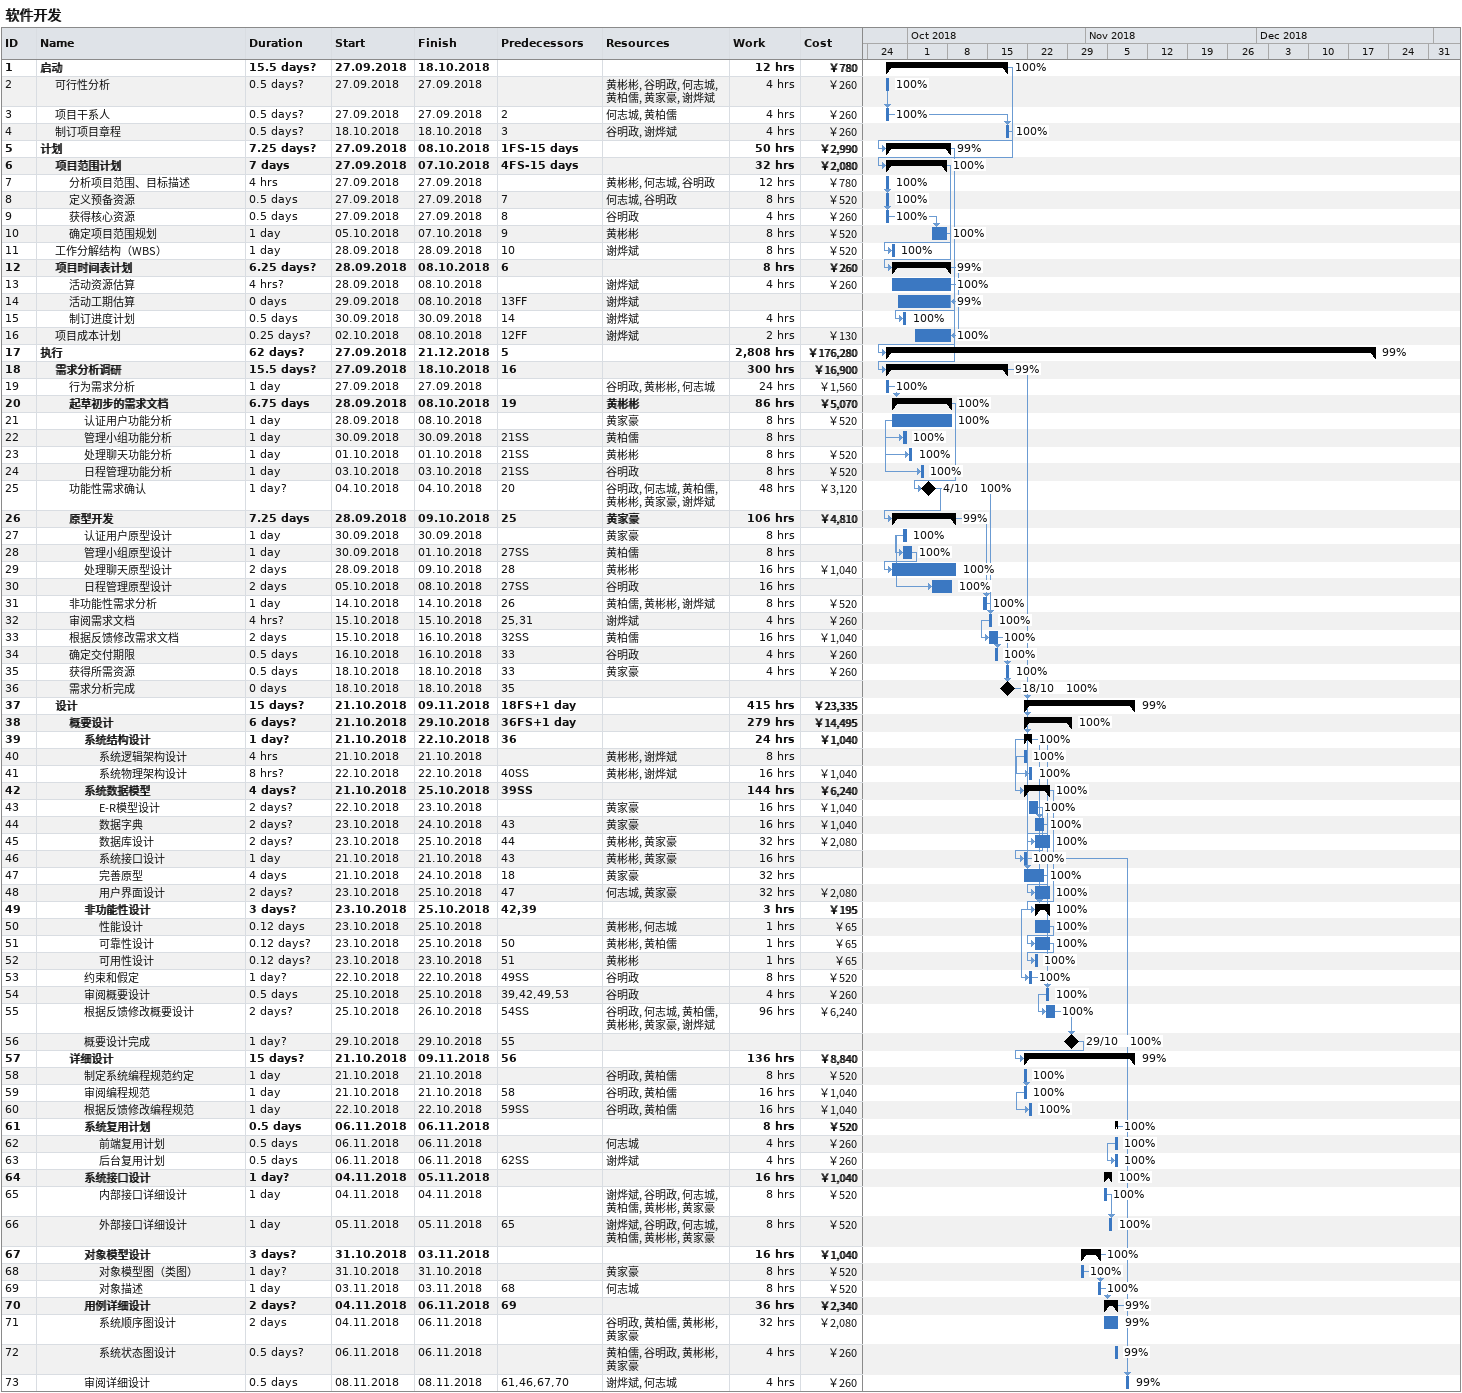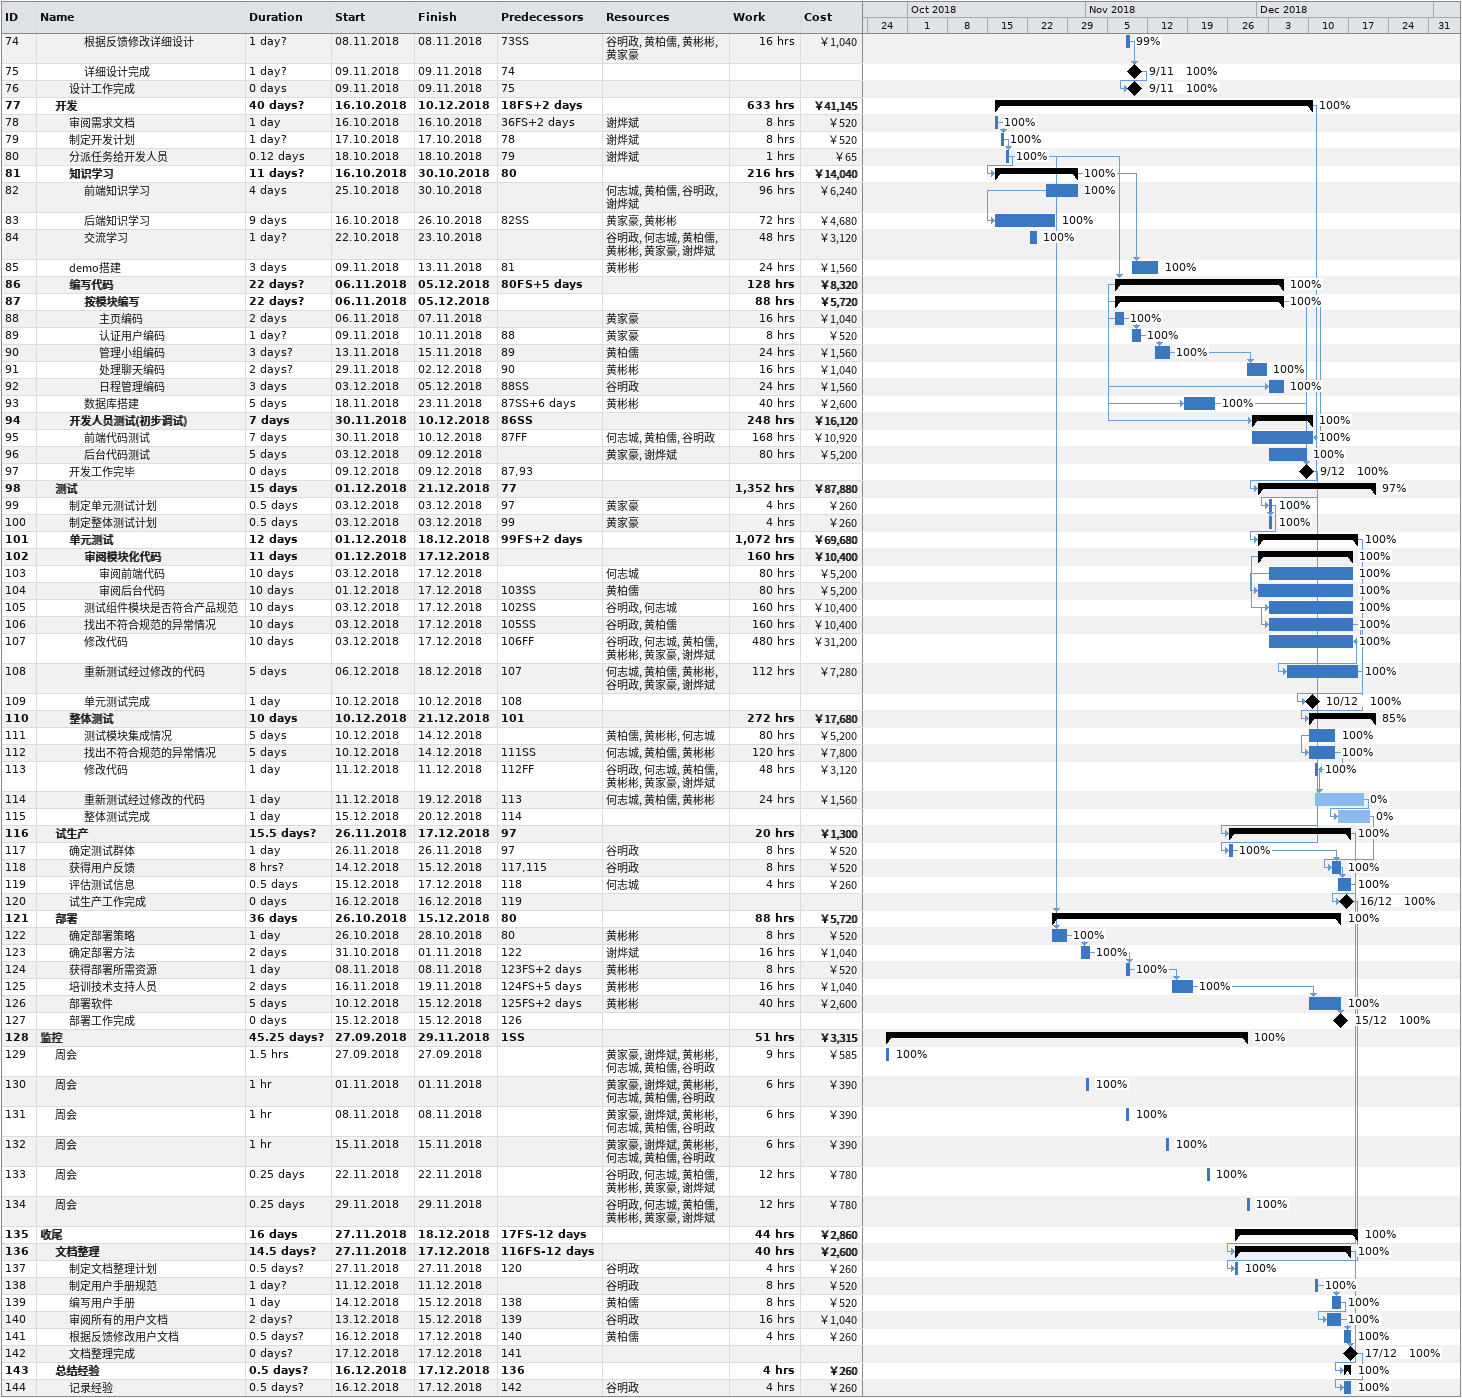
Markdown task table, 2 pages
软件开发

| ID | Level | Task | Duration | Start | Finish | Predecessors | Resources | % complete | Work (h) | Cost (￥) |
|---|---|---|---|---|---|---|---|---|---|---|
| 1 | 1 | **启动** | 15.5d? | 2018-09-27 | 2018-10-18 |  |  | 100 | 12 | 780 |
| 2 | 2 | 可行性分析 | 0.5d? | 2018-09-27 | 2018-09-27 |  | 黄彬彬, 谷明政, 何志城, 黄柏儒, 黄家豪, 谢烨斌 | 100 | 4 | 260 |
| 3 | 2 | 项目干系人 | 0.5d? | 2018-09-27 | 2018-09-27 | 2 | 何志城, 黄柏儒 | 100 | 4 | 260 |
| 4 | 2 | 制订项目章程 | 0.5d? | 2018-10-18 | 2018-10-18 | 3 | 谷明政, 谢烨斌 | 100 | 4 | 260 |
| 5 | 1 | **计划** | 7.25d? | 2018-09-27 | 2018-10-08 | 1FS-15d |  | 99 | 50 | 2990 |
| 6 | 2 | **项目范围计划** | 7d | 2018-09-27 | 2018-10-07 | 4FS-15d |  | 100 | 32 | 2080 |
| 7 | 3 | 分析项目范围、目标描述 | 4h | 2018-09-27 | 2018-09-27 |  | 黄彬彬, 何志城, 谷明政 | 100 | 12 | 780 |
| 8 | 3 | 定义预备资源 | 0.5d | 2018-09-27 | 2018-09-27 | 7 | 何志城, 谷明政 | 100 | 8 | 520 |
| 9 | 3 | 获得核心资源 | 0.5d | 2018-09-27 | 2018-09-27 | 8 | 谷明政 | 100 | 4 | 260 |
| 10 | 3 | 确定项目范围规划 | 1d | 2018-10-05 | 2018-10-07 | 9 | 黄彬彬 | 100 | 8 | 520 |
| 11 | 2 | 工作分解结构（WBS） | 1d | 2018-09-28 | 2018-09-28 | 10 | 谢烨斌 | 100 | 8 | 520 |
| 12 | 2 | **项目时间表计划** | 6.25d? | 2018-09-28 | 2018-10-08 | 6 |  | 99 | 8 | 260 |
| 13 | 3 | 活动资源估算 | 4h? | 2018-09-28 | 2018-10-08 |  | 谢烨斌 | 100 | 4 | 260 |
| 14 | 3 | 活动工期估算 | 0d | 2018-09-29 | 2018-10-08 | 13FF | 谢烨斌 | 99 |  |  |
| 15 | 3 | 制订进度计划 | 0.5d | 2018-09-30 | 2018-09-30 | 14 | 谢烨斌 | 100 | 4 |  |
| 16 | 2 | 项目成本计划 | 0.25d? | 2018-10-02 | 2018-10-08 | 12FF | 谢烨斌 | 100 | 2 | 130 |
| 17 | 1 | **执行** | 62d? | 2018-09-27 | 2018-12-21 | 5 |  | 99 | 2808 | 176280 |
| 18 | 2 | **需求分析调研** | 15.5d? | 2018-09-27 | 2018-10-18 | 16 |  | 99 | 300 | 16900 |
| 19 | 3 | 行为需求分析 | 1d | 2018-09-27 | 2018-09-27 |  | 谷明政, 黄彬彬, 何志城 | 100 | 24 | 1560 |
| 20 | 3 | **起草初步的需求文档** | 6.75d | 2018-09-28 | 2018-10-08 | 19 | 黄彬彬 | 100 | 86 | 5070 |
| 21 | 4 | 认证用户功能分析 | 1d | 2018-09-28 | 2018-10-08 |  | 黄家豪 | 100 | 8 | 520 |
| 22 | 4 | 管理小组功能分析 | 1d | 2018-09-30 | 2018-09-30 | 21SS | 黄柏儒 | 100 | 8 |  |
| 23 | 4 | 处理聊天功能分析 | 1d | 2018-10-01 | 2018-10-01 | 21SS | 黄彬彬 | 100 | 8 | 520 |
| 24 | 4 | 日程管理功能分析 | 1d | 2018-10-03 | 2018-10-03 | 21SS | 谷明政 | 100 | 8 | 520 |
| 25 | 3 | 功能性需求确认 | 1d? | 2018-10-04 | 2018-10-04 | 20 | 谷明政, 何志城, 黄柏儒, 黄彬彬, 黄家豪, 谢烨斌 | 100 | 48 | 3120 |
| 26 | 3 | **原型开发** | 7.25d | 2018-09-28 | 2018-10-09 | 25 | 黄家豪 | 99 | 106 | 4810 |
| 27 | 4 | 认证用户原型设计 | 1d | 2018-09-30 | 2018-09-30 |  | 黄家豪 | 100 | 8 |  |
| 28 | 4 | 管理小组原型设计 | 1d | 2018-09-30 | 2018-10-01 | 27SS | 黄柏儒 | 100 | 8 |  |
| 29 | 4 | 处理聊天原型设计 | 2d | 2018-09-28 | 2018-10-09 | 28 | 黄彬彬 | 100 | 16 | 1040 |
| 30 | 4 | 日程管理原型设计 | 2d | 2018-10-05 | 2018-10-08 | 27SS | 谷明政 | 100 | 16 |  |
| 31 | 3 | 非功能性需求分析 | 1d | 2018-10-14 | 2018-10-14 | 26 | 黄柏儒, 黄彬彬, 谢烨斌 | 100 | 8 | 520 |
| 32 | 3 | 审阅需求文档 | 4h? | 2018-10-15 | 2018-10-15 | 25, 31 | 谢烨斌 | 100 | 4 | 260 |
| 33 | 3 | 根据反馈修改需求文档 | 2d | 2018-10-15 | 2018-10-16 | 32SS | 黄柏儒 | 100 | 16 | 1040 |
| 34 | 3 | 确定交付期限 | 0.5d | 2018-10-16 | 2018-10-16 | 33 | 谷明政 | 100 | 4 | 260 |
| 35 | 3 | 获得所需资源 | 0.5d | 2018-10-18 | 2018-10-18 | 33 | 黄家豪 | 100 | 4 | 260 |
| 36 | 3 | 需求分析完成 | 0d | 2018-10-18 | 2018-10-18 | 35 |  | 100 |  |  |
| 37 | 2 | **设计** | 15d? | 2018-10-21 | 2018-11-09 | 18FS+1d |  | 99 | 415 | 23335 |
| 38 | 3 | **概要设计** | 6d? | 2018-10-21 | 2018-10-29 | 36FS+1d |  | 100 | 279 | 14495 |
| 39 | 4 | **系统结构设计** | 1d? | 2018-10-21 | 2018-10-22 | 36 |  | 100 | 24 | 1040 |
| 40 | 5 | 系统逻辑架构设计 | 4h | 2018-10-21 | 2018-10-21 |  | 黄彬彬, 谢烨斌 | 100 | 8 |  |
| 41 | 5 | 系统物理架构设计 | 8h? | 2018-10-22 | 2018-10-22 | 40SS | 黄彬彬, 谢烨斌 | 100 | 16 | 1040 |
| 42 | 4 | **系统数据模型** | 4d? | 2018-10-21 | 2018-10-25 | 39SS |  | 100 | 144 | 6240 |
| 43 | 5 | E-R模型设计 | 2d? | 2018-10-22 | 2018-10-23 |  | 黄家豪 | 100 | 16 | 1040 |
| 44 | 5 | 数据字典 | 2d? | 2018-10-23 | 2018-10-24 | 43 | 黄家豪 | 100 | 16 | 1040 |
| 45 | 5 | 数据库设计 | 2d? | 2018-10-23 | 2018-10-25 | 44 | 黄彬彬, 黄家豪 | 100 | 32 | 2080 |
| 46 | 5 | 系统接口设计 | 1d | 2018-10-21 | 2018-10-21 | 43 | 黄彬彬, 黄家豪 | 100 | 16 |  |
| 47 | 5 | 完善原型 | 4d | 2018-10-21 | 2018-10-24 | 18 | 黄家豪 | 100 | 32 |  |
| 48 | 5 | 用户界面设计 | 2d? | 2018-10-23 | 2018-10-25 | 47 | 何志城, 黄家豪 | 100 | 32 | 2080 |
| 49 | 4 | **非功能性设计** | 3d? | 2018-10-23 | 2018-10-25 | 42, 39 |  | 100 | 3 | 195 |
| 50 | 5 | 性能设计 | 0.12d | 2018-10-23 | 2018-10-25 |  | 黄彬彬, 何志城 | 100 | 1 | 65 |
| 51 | 5 | 可靠性设计 | 0.12d? | 2018-10-23 | 2018-10-25 | 50 | 黄彬彬, 黄柏儒 | 100 | 1 | 65 |
| 52 | 5 | 可用性设计 | 0.12d? | 2018-10-23 | 2018-10-23 | 51 | 黄彬彬 | 100 | 1 | 65 |
| 53 | 4 | 约束和假定 | 1d? | 2018-10-22 | 2018-10-22 | 49SS | 谷明政 | 100 | 8 | 520 |
| 54 | 4 | 审阅概要设计 | 0.5d | 2018-10-25 | 2018-10-25 | 39, 42, 49, 53 | 谷明政 | 100 | 4 | 260 |
| 55 | 4 | 根据反馈修改概要设计 | 2d? | 2018-10-25 | 2018-10-26 | 54SS | 谷明政, 何志城, 黄柏儒, 黄彬彬, 黄家豪, 谢烨斌 | 100 | 96 | 6240 |
| 56 | 4 | 概要设计完成 | 1d? | 2018-10-29 | 2018-10-29 | 55 |  | 100 |  |  |
| 57 | 3 | **详细设计** | 15d? | 2018-10-21 | 2018-11-09 | 56 |  | 99 | 136 | 8840 |
| 58 | 4 | 制定系统编程规范约定 | 1d | 2018-10-21 | 2018-10-21 |  | 谷明政, 黄柏儒 | 100 | 8 | 520 |
| 59 | 4 | 审阅编程规范 | 1d | 2018-10-21 | 2018-10-21 | 58 | 谷明政, 黄柏儒 | 100 | 16 | 1040 |
| 60 | 4 | 根据反馈修改编程规范 | 1d | 2018-10-22 | 2018-10-22 | 59SS | 谷明政, 黄柏儒 | 100 | 16 | 1040 |
| 61 | 4 | **系统复用计划** | 0.5d | 2018-11-06 | 2018-11-06 |  |  | 100 | 8 | 520 |
| 62 | 5 | 前端复用计划 | 0.5d | 2018-11-06 | 2018-11-06 |  | 何志城 | 100 | 4 | 260 |
| 63 | 5 | 后台复用计划 | 0.5d | 2018-11-06 | 2018-11-06 | 62SS | 谢烨斌 | 100 | 4 | 260 |
| 64 | 4 | **系统接口设计** | 1d? | 2018-11-04 | 2018-11-05 |  |  | 100 | 16 | 1040 |
| 65 | 5 | 内部接口详细设计 | 1d | 2018-11-04 | 2018-11-04 |  | 谢烨斌, 谷明政, 何志城, 黄柏儒, 黄彬彬, 黄家豪 | 100 | 8 | 520 |
| 66 | 5 | 外部接口详细设计 | 1d | 2018-11-05 | 2018-11-05 | 65 | 谢烨斌, 谷明政, 何志城, 黄柏儒, 黄彬彬, 黄家豪 | 100 | 8 | 520 |
| 67 | 4 | **对象模型设计** | 3d? | 2018-10-31 | 2018-11-03 |  |  | 100 | 16 | 1040 |
| 68 | 5 | 对象模型图（类图） | 1d? | 2018-10-31 | 2018-10-31 |  | 黄家豪 | 100 | 8 | 520 |
| 69 | 5 | 对象描述 | 1d | 2018-11-03 | 2018-11-03 | 68 | 何志城 | 100 | 8 | 520 |
| 70 | 4 | **用例详细设计** | 2d? | 2018-11-04 | 2018-11-06 | 69 |  | 99 | 36 | 2340 |
| 71 | 5 | 系统顺序图设计 | 2d | 2018-11-04 | 2018-11-06 |  | 谷明政, 黄柏儒, 黄彬彬, 黄家豪 | 99 | 32 | 2080 |
| 72 | 5 | 系统状态图设计 | 0.5d? | 2018-11-06 | 2018-11-06 |  | 黄柏儒, 谷明政, 黄彬彬, 黄家豪 | 99 | 4 | 260 |
| 73 | 4 | 审阅详细设计 | 0.5d | 2018-11-08 | 2018-11-08 | 61, 46, 67, 70 | 谢烨斌, 何志城 | 99 | 4 | 260 |
| 74 | 4 | 根据反馈修改详细设计 | 1d? | 2018-11-08 | 2018-11-08 | 73SS | 谷明政, 黄柏儒, 黄彬彬, 黄家豪 | 99 | 16 | 1040 |
| 75 | 4 | 详细设计完成 | 1d? | 2018-11-09 | 2018-11-09 | 74 |  | 100 |  |  |
| 76 | 3 | 设计工作完成 | 0d | 2018-11-09 | 2018-11-09 | 75 |  | 100 |  |  |
| 77 | 2 | **开发** | 40d? | 2018-10-16 | 2018-12-10 | 18FS+2d |  | 100 | 633 | 41145 |
| 78 | 3 | 审阅需求文档 | 1d | 2018-10-16 | 2018-10-16 | 36FS+2d | 谢烨斌 | 100 | 8 | 520 |
| 79 | 3 | 制定开发计划 | 1d? | 2018-10-17 | 2018-10-17 | 78 | 谢烨斌 | 100 | 8 | 520 |
| 80 | 3 | 分派任务给开发人员 | 0.12d | 2018-10-18 | 2018-10-18 | 79 | 谢烨斌 | 100 | 1 | 65 |
| 81 | 3 | **知识学习** | 11d? | 2018-10-16 | 2018-10-30 | 80 |  | 100 | 216 | 14040 |
| 82 | 4 | 前端知识学习 | 4d | 2018-10-25 | 2018-10-30 |  | 何志城, 黄柏儒, 谷明政, 谢烨斌 | 100 | 96 | 6240 |
| 83 | 4 | 后端知识学习 | 9d | 2018-10-16 | 2018-10-26 | 82SS | 黄家豪, 黄彬彬 | 100 | 72 | 4680 |
| 84 | 4 | 交流学习 | 1d? | 2018-10-22 | 2018-10-23 |  | 谷明政, 何志城, 黄柏儒, 黄彬彬, 黄家豪, 谢烨斌 | 100 | 48 | 3120 |
| 85 | 3 | demo搭建 | 3d | 2018-11-09 | 2018-11-13 | 81 | 黄彬彬 | 100 | 24 | 1560 |
| 86 | 3 | **编写代码** | 22d? | 2018-11-06 | 2018-12-05 | 80FS+5d |  | 100 | 128 | 8320 |
| 87 | 4 | **按模块编写** | 22d? | 2018-11-06 | 2018-12-05 |  |  | 100 | 88 | 5720 |
| 88 | 5 | 主页编码 | 2d | 2018-11-06 | 2018-11-07 |  | 黄家豪 | 100 | 16 | 1040 |
| 89 | 5 | 认证用户编码 | 1d? | 2018-11-09 | 2018-11-10 | 88 | 黄家豪 | 100 | 8 | 520 |
| 90 | 5 | 管理小组编码 | 3d? | 2018-11-13 | 2018-11-15 | 89 | 黄柏儒 | 100 | 24 | 1560 |
| 91 | 5 | 处理聊天编码 | 2d? | 2018-11-29 | 2018-12-02 | 90 | 黄彬彬 | 100 | 16 | 1040 |
| 92 | 5 | 日程管理编码 | 3d | 2018-12-03 | 2018-12-05 | 88SS | 谷明政 | 100 | 24 | 1560 |
| 93 | 4 | 数据库搭建 | 5d | 2018-11-18 | 2018-11-23 | 87SS+6d | 黄彬彬 | 100 | 40 | 2600 |
| 94 | 3 | **开发人员测试(初步调试)** | 7d | 2018-11-30 | 2018-12-10 | 86SS |  | 100 | 248 | 16120 |
| 95 | 4 | 前端代码测试 | 7d | 2018-11-30 | 2018-12-10 | 87FF | 何志城, 黄柏儒, 谷明政 | 100 | 168 | 10920 |
| 96 | 4 | 后台代码测试 | 5d | 2018-12-03 | 2018-12-09 |  | 黄家豪, 谢烨斌 | 100 | 80 | 5200 |
| 97 | 3 | 开发工作完毕 | 0d | 2018-12-09 | 2018-12-09 | 87, 93 |  | 100 |  |  |
| 98 | 2 | **测试** | 15d | 2018-12-01 | 2018-12-21 | 77 |  | 97 | 1352 | 87880 |
| 99 | 3 | 制定单元测试计划 | 0.5d | 2018-12-03 | 2018-12-03 | 97 | 黄家豪 | 100 | 4 | 260 |
| 100 | 3 | 制定整体测试计划 | 0.5d | 2018-12-03 | 2018-12-03 | 99 | 黄家豪 | 100 | 4 | 260 |
| 101 | 3 | **单元测试** | 12d | 2018-12-01 | 2018-12-18 | 99FS+2d |  | 100 | 1072 | 69680 |
| 102 | 4 | **审阅模块化代码** | 11d | 2018-12-01 | 2018-12-17 |  |  | 100 | 160 | 10400 |
| 103 | 5 | 审阅前端代码 | 10d | 2018-12-03 | 2018-12-17 |  | 何志城 | 100 | 80 | 5200 |
| 104 | 5 | 审阅后台代码 | 10d | 2018-12-01 | 2018-12-17 | 103SS | 黄柏儒 | 100 | 80 | 5200 |
| 105 | 4 | 测试组件模块是否符合产品规范 | 10d | 2018-12-03 | 2018-12-17 | 102SS | 谷明政, 何志城 | 100 | 160 | 10400 |
| 106 | 4 | 找出不符合规范的异常情况 | 10d | 2018-12-03 | 2018-12-17 | 105SS | 谷明政, 黄柏儒 | 100 | 160 | 10400 |
| 107 | 4 | 修改代码 | 10d | 2018-12-03 | 2018-12-17 | 106FF | 谷明政, 何志城, 黄柏儒, 黄彬彬, 黄家豪, 谢烨斌 | 100 | 480 | 31200 |
| 108 | 4 | 重新测试经过修改的代码 | 5d | 2018-12-06 | 2018-12-18 | 107 | 何志城, 黄柏儒, 黄彬彬, 谷明政, 黄家豪, 谢烨斌 | 100 | 112 | 7280 |
| 109 | 4 | 单元测试完成 | 1d | 2018-12-10 | 2018-12-10 | 108 |  | 100 |  |  |
| 110 | 3 | **整体测试** | 10d | 2018-12-10 | 2018-12-21 | 101 |  | 85 | 272 | 17680 |
| 111 | 4 | 测试模块集成情况 | 5d | 2018-12-10 | 2018-12-14 |  | 黄柏儒, 黄彬彬, 何志城 | 100 | 80 | 5200 |
| 112 | 4 | 找出不符合规范的异常情况 | 5d | 2018-12-10 | 2018-12-14 | 111SS | 何志城, 黄柏儒, 黄彬彬 | 100 | 120 | 7800 |
| 113 | 4 | 修改代码 | 1d | 2018-12-11 | 2018-12-11 | 112FF | 谷明政, 何志城, 黄柏儒, 黄彬彬, 黄家豪, 谢烨斌 | 100 | 48 | 3120 |
| 114 | 4 | 重新测试经过修改的代码 | 1d | 2018-12-11 | 2018-12-19 | 113 | 何志城, 黄柏儒, 黄彬彬 | 0 | 24 | 1560 |
| 115 | 4 | 整体测试完成 | 1d | 2018-12-15 | 2018-12-20 | 114 |  | 0 |  |  |
| 116 | 2 | **试生产** | 15.5d? | 2018-11-26 | 2018-12-17 | 97 |  | 100 | 20 | 1300 |
| 117 | 3 | 确定测试群体 | 1d | 2018-11-26 | 2018-11-26 | 97 | 谷明政 | 100 | 8 | 520 |
| 118 | 3 | 获得用户反馈 | 8h? | 2018-12-14 | 2018-12-15 | 117, 115 | 谷明政 | 100 | 8 | 520 |
| 119 | 3 | 评估测试信息 | 0.5d | 2018-12-15 | 2018-12-17 | 118 | 何志城 | 100 | 4 | 260 |
| 120 | 3 | 试生产工作完成 | 0d | 2018-12-16 | 2018-12-16 | 119 |  | 100 |  |  |
| 121 | 2 | **部署** | 36d | 2018-10-26 | 2018-12-15 | 80 |  | 100 | 88 | 5720 |
| 122 | 3 | 确定部署策略 | 1d | 2018-10-26 | 2018-10-28 | 80 | 黄彬彬 | 100 | 8 | 520 |
| 123 | 3 | 确定部署方法 | 2d | 2018-10-31 | 2018-11-01 | 122 | 谢烨斌 | 100 | 16 | 1040 |
| 124 | 3 | 获得部署所需资源 | 1d | 2018-11-08 | 2018-11-08 | 123FS+2d | 黄彬彬 | 100 | 8 | 520 |
| 125 | 3 | 培训技术支持人员 | 2d | 2018-11-16 | 2018-11-19 | 124FS+5d | 黄彬彬 | 100 | 16 | 1040 |
| 126 | 3 | 部署软件 | 5d | 2018-12-10 | 2018-12-15 | 125FS+2d | 黄彬彬 | 100 | 40 | 2600 |
| 127 | 3 | 部署工作完成 | 0d | 2018-12-15 | 2018-12-15 | 126 |  | 100 |  |  |
| 128 | 1 | **监控** | 45.25d? | 2018-09-27 | 2018-11-29 | 1SS |  | 100 | 51 | 3315 |
| 129 | 2 | 周会 | 1.5h | 2018-09-27 | 2018-09-27 |  | 黄家豪, 谢烨斌, 黄彬彬, 何志城, 黄柏儒, 谷明政 | 100 | 9 | 585 |
| 130 | 2 | 周会 | 1h | 2018-11-01 | 2018-11-01 |  | 黄家豪, 谢烨斌, 黄彬彬, 何志城, 黄柏儒, 谷明政 | 100 | 6 | 390 |
| 131 | 2 | 周会 | 1h | 2018-11-08 | 2018-11-08 |  | 黄家豪, 谢烨斌, 黄彬彬, 何志城, 黄柏儒, 谷明政 | 100 | 6 | 390 |
| 132 | 2 | 周会 | 1h | 2018-11-15 | 2018-11-15 |  | 黄家豪, 谢烨斌, 黄彬彬, 何志城, 黄柏儒, 谷明政 | 100 | 6 | 390 |
| 133 | 2 | 周会 | 0.25d | 2018-11-22 | 2018-11-22 |  | 谷明政, 何志城, 黄柏儒, 黄彬彬, 黄家豪, 谢烨斌 | 100 | 12 | 780 |
| 134 | 2 | 周会 | 0.25d | 2018-11-29 | 2018-11-29 |  | 谷明政, 何志城, 黄柏儒, 黄彬彬, 黄家豪, 谢烨斌 | 100 | 12 | 780 |
| 135 | 1 | **收尾** | 16d | 2018-11-27 | 2018-12-18 | 17FS-12d |  | 100 | 44 | 2860 |
| 136 | 2 | **文档整理** | 14.5d? | 2018-11-27 | 2018-12-17 | 116FS-12d |  | 100 | 40 | 2600 |
| 137 | 3 | 制定文档整理计划 | 0.5d? | 2018-11-27 | 2018-11-27 | 120 | 谷明政 | 100 | 4 | 260 |
| 138 | 3 | 制定用户手册规范 | 1d? | 2018-12-11 | 2018-12-11 |  | 谷明政 | 100 | 8 | 520 |
| 139 | 3 | 编写用户手册 | 1d | 2018-12-14 | 2018-12-15 | 138 | 黄柏儒 | 100 | 8 | 520 |
| 140 | 3 | 审阅所有的用户文档 | 2d? | 2018-12-13 | 2018-12-15 | 139 | 谷明政 | 100 | 16 | 1040 |
| 141 | 3 | 根据反馈修改用户文档 | 0.5d? | 2018-12-16 | 2018-12-17 | 140 | 黄柏儒 | 100 | 4 | 260 |
| 142 | 3 | 文档整理完成 | 0d? | 2018-12-17 | 2018-12-17 | 141 |  | 100 |  |  |
| 143 | 2 | **总结经验** | 0.5d? | 2018-12-16 | 2018-12-17 | 136 |  | 100 | 4 | 260 |
| 144 | 3 | 记录经验 | 0.5d? | 2018-12-16 | 2018-12-17 | 142 | 谷明政 | 100 | 4 | 260 |
